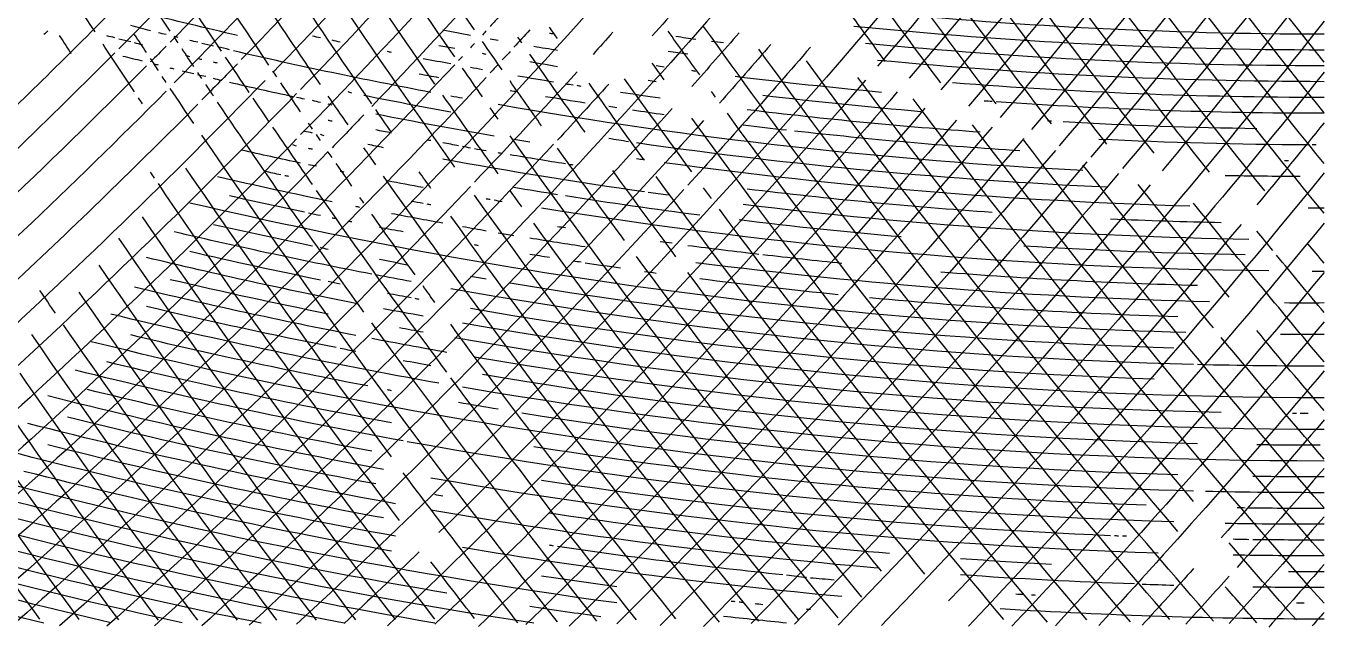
# Model space of a CAD drawing. Extents: x 0.1 to 49.9, y 0.1 to 33.5.
# Drawn here: x 17.07 to 49.95, y 0.05 to 15.28 of the extents above; entities that cross this region are included whole.
import ezdxf

# ---------------------------------------------------------------- set-up
doc = ezdxf.new("R2010")
doc.units = 0
doc.layers.get('0').update_dxf_attribs({"linetype": 'CONTINUOUS'})

msp = doc.modelspace()

# ---------------------------------------------------------------- linework, layer by layer
at = {"color": 1}
for points in [[(27.527135, 33.513566), (19.522104, 23.294627), (10.313194, 14.078996), (0.100099, 6.066511)], [(24.424076, 33.473526), (17.220405, 24.506011), (9.064649, 16.346899), (0.100099, 9.139538)], [(49.949237, 13.073417), (45.061575, 19.163188), (40.548805, 25.54458), (36.435917, 32.182254)], [(49.949237, 10.530911), (44.402011, 17.300269), (39.318756, 24.436892), (34.734239, 31.891967)], [(49.949237, 14.35468), (45.797545, 19.584205), (41.921785, 25.026975), (38.337791, 30.660754)], [(49.949237, 11.792153), (45.540564, 17.230703), (41.430467, 22.904642), (37.637101, 28.788909)], [(48.547856, 28.218346), (41.324358, 18.033325), (33.072888, 8.617928), (23.923583, 0.120648)], [(49.348645, 27.968099), (45.99795, 23.229664), (42.423724, 18.653318), (38.638087, 14.254581)], [(49.949237, 27.427566), (46.656582, 22.775939), (43.149339, 18.279987), (39.438877, 13.954285)], [(17.31707, 26.40656), (11.991602, 20.572186), (6.236505, 15.144995), (0.100099, 10.170556)], [(49.949237, 26.046205), (46.890422, 21.779262), (43.650953, 17.644764), (40.239666, 13.653989)], [(18.418156, 25.245416), (12.770726, 19.061838), (6.645832, 13.331882), (0.100099, 8.108524)], [(49.949237, 24.684863), (47.097285, 20.754584), (44.092007, 16.93788), (40.940357, 13.243584)], [(30.429996, 23.133334), (27.894738, 20.140624), (25.257245, 17.236044), (22.522201, 14.424749)], [(49.949237, 23.323521), (47.336884, 19.770664), (44.599126, 16.311741), (41.741146, 12.953299)], [(17.31707, 22.883087), (11.969309, 17.20675), (6.215086, 11.927585), (0.100099, 7.087515)], [(28.428023, 15.175489), (26.811342, 17.518813), (25.242801, 19.894986), (23.723385, 22.302515)], [(49.949237, 21.972189), (47.579673, 18.787963), (45.10932, 15.679993), (42.541936, 12.653003)], [(25.825457, 21.501725), (23.753349, 19.174039), (21.61709, 16.904263), (19.419142, 14.695015)], [(26.626247, 21.191419), (24.711847, 19.032713), (22.742597, 16.92328), (20.720425, 14.865184)], [(27.92753, 14.494817), (26.417473, 16.678875), (24.949094, 18.891456), (23.523188, 21.13136)], [(27.427036, 20.891123), (25.292138, 18.476717), (23.089078, 16.123449), (20.820524, 13.834167)], [(27.427036, 13.804137), (25.881972, 16.033755), (24.38021, 18.293072), (22.922596, 20.580817)], [(29.128714, 20.400639), (27.246232, 18.2506), (25.310388, 16.147873), (23.322991, 14.094422)], [(49.949237, 20.640877), (47.794285, 17.778037), (45.557832, 14.977464), (43.242626, 12.242597)], [(32.031575, 20.080324), (30.023788, 17.743588), (27.954354, 15.460534), (25.825457, 13.233575)], [(48.447757, 11.101473), (46.057279, 14.063071), (43.754023, 17.094023), (41.540949, 20.190433)], [(27.92753, 11.702065), (26.028948, 14.384838), (24.193304, 17.111602), (22.422103, 19.880127)], [(29.829404, 19.980225), (27.946804, 17.827031), (26.010965, 15.720972), (24.023681, 13.664)], [(47.046376, 11.571937), (44.905974, 14.256416), (42.836552, 16.996731), (40.840258, 19.790038)], [(34.734239, 19.5498), (28.840268, 12.579726), (22.414693, 6.077178), (15.515294, 0.10063)], [(30.630194, 19.679929), (28.495485, 17.232843), (26.292445, 14.846217), (24.023681, 12.522874)], [(17.116873, 19.199455), (11.805525, 13.753488), (6.119361, 8.686113), (0.100099, 4.034506)], [(25.825457, 13.303644), (24.49174, 15.237124), (23.190278, 17.192655), (21.921609, 19.169427)], [(49.949237, 19.309564), (48.042291, 16.808281), (46.073068, 14.355096), (44.043416, 11.952312)], [(24.524175, 13.794126), (23.469305, 15.338613), (22.434862, 16.896952), (21.421116, 18.468736)], [(45.644994, 12.052411), (43.929982, 14.232372), (42.261298, 16.448386), (40.640061, 18.698961)], [(18.81855, 15.12544), (18.244941, 16.002182), (17.6777, 16.883073), (17.116873, 17.768046)], [(23.222892, 14.284611), (22.444128, 15.43822), (21.676668, 16.599421), (20.920622, 17.768046)], [(44.44381, 12.282638), (43.009374, 14.126125), (41.607771, 15.994927), (40.239666, 17.888163)], [(49.949237, 17.998271), (48.293134, 15.849873), (46.591064, 13.737304), (44.844205, 11.662027)], [(43.042429, 12.79314), (41.851548, 14.340672), (40.683603, 15.905719), (39.538975, 17.487768)], [(22.021708, 14.634956), (21.482343, 15.442117), (20.948471, 16.252936), (20.420129, 17.067355)], [(40.239666, 13.834167), (39.530507, 14.782194), (38.829789, 15.736505), (38.137594, 16.696988)], [(41.641048, 13.303644), (40.829371, 14.373241), (40.028541, 15.451025), (39.238679, 16.536831)], [(49.949237, 16.686979), (48.610444, 14.968597), (47.242227, 13.273342), (45.845192, 11.601967)], [(19.719438, 16.136436), (18.536265, 14.930522), (17.334944, 13.742549), (16.115886, 12.572924)], [(20.720425, 15.145459), (20.452114, 15.551619), (20.185182, 15.95869), (19.919636, 16.366664)], [(33.633154, 15.816122), (33.400372, 15.551836), (33.166808, 15.288242), (32.932463, 15.025341)], [(34.534042, 15.635943), (29.718296, 10.137596), (24.570257, 4.939413), (19.118846, 0.070599)], [(22.422103, 15.035351), (21.619369, 15.22074), (20.818538, 15.414275), (20.019734, 15.615924)], [(29.028615, 15.485795), (28.961945, 15.412333), (28.895212, 15.338928), (28.828418, 15.265579)], [(38.838285, 14.3747), (38.50269, 14.830403), (38.169024, 15.287524), (37.837298, 15.746051)], [(49.949237, 15.065382), (45.970925, 15.068863), (41.995311, 15.272654), (38.037495, 15.675982)], [(17.617366, 15.155469), (17.584014, 15.122089), (17.550648, 15.088723), (17.517268, 15.055371)], [(20.219932, 15.155469), (20.053009, 15.198492), (19.886178, 15.241868), (19.719438, 15.285598)], [(28.327924, 15.035351), (28.094233, 15.078037), (27.860668, 15.121413), (27.627234, 15.16548)], [(28.728319, 15.155469), (28.694968, 15.118752), (28.661602, 15.082049), (28.62822, 15.04536)], [(29.829404, 15.175489), (29.696188, 15.028452), (29.562723, 14.88164), (29.42901, 14.735055)], [(30.530095, 14.955272), (30.46328, 15.051977), (30.396548, 15.148739), (30.329898, 15.245557)], [(34.133647, 14.034364), (33.865479, 14.403835), (33.598547, 14.774201), (33.332858, 15.145459)], [(46.045389, 0.240767), (41.875382, 5.061571), (37.933835, 10.075353), (34.233746, 15.265579)], [(49.949237, 15.395705), (45.752499, 10.069516), (41.275085, 4.970609), (36.536015, 0.120648)], [(49.949237, 14.664987), (45.97111, 14.665817), (41.995531, 14.866266), (38.037495, 15.265579)], [(18.217958, 14.574897), (18.117666, 14.728255), (18.017567, 14.88174), (17.917662, 15.035351)], [(19.819537, 13.60394), (19.551255, 14.006776), (19.284324, 14.41051), (19.018748, 14.815135)], [(19.319044, 14.975292), (19.252297, 14.991919), (19.185565, 15.008602), (19.118846, 15.025341)], [(19.719438, 14.875193), (19.61931, 14.898423), (19.519212, 14.921779), (19.419142, 14.945261)], [(20.119833, 14.604927), (20.019546, 14.754949), (19.919447, 14.905097), (19.819537, 15.055371)], [(20.019734, 14.795113), (19.952988, 14.81174), (19.886255, 14.828423), (19.819537, 14.845163)], [(20.620326, 15.055371), (20.55358, 15.071997), (20.486847, 15.088681), (20.420129, 15.10542)], [(20.920622, 14.985302), (20.887253, 14.991961), (20.853887, 14.998634), (20.820524, 15.005321)], [(20.920622, 14.845163), (20.887235, 14.895198), (20.853869, 14.945247), (20.820524, 14.995311)], [(21.421116, 14.865184), (21.354372, 14.878475), (21.28764, 14.891821), (21.220918, 14.905223)], [(21.821511, 14.765086), (21.721382, 14.788315), (21.621284, 14.811671), (21.521215, 14.835154)], [(24.524175, 14.975292), (24.457431, 14.988582), (24.390699, 15.001929), (24.323977, 15.015332)], [(25.024668, 14.865184), (24.957921, 14.881811), (24.891189, 14.898494), (24.824471, 14.915234)], [(28.428023, 14.835154), (28.394672, 14.798437), (28.361306, 14.761734), (28.327924, 14.725045)], [(29.128714, 14.164494), (28.961377, 14.404379), (28.794546, 14.644616), (28.62822, 14.885203)], [(29.028615, 14.905223), (28.961871, 14.918512), (28.895139, 14.931859), (28.828418, 14.945261)], [(29.629207, 14.845163), (29.595819, 14.895197), (29.562453, 14.945247), (29.529108, 14.995311)], [(30.429996, 15.07539), (30.396629, 15.078713), (30.363262, 15.08205), (30.329898, 15.0854)], [(31.931476, 15.115431), (31.765041, 14.928227), (31.59821, 14.741375), (31.430983, 14.554877)], [(34.033549, 14.935252), (33.866668, 14.958257), (33.699837, 14.981613), (33.533055, 15.005321)], [(35.134634, 15.10542), (34.736533, 14.64962), (34.336133, 14.195833), (33.93345, 13.744077)], [(34.734239, 14.845163), (34.634124, 14.858383), (34.534025, 14.87173), (34.433943, 14.885203)], [(35.935423, 14.805124), (35.504362, 14.308939), (35.070594, 13.815112), (34.634141, 13.323664)], [(49.949237, 14.264592), (46.071784, 14.265998), (42.196704, 14.456411), (38.337791, 14.835154)], [(19.319044, 14.594916), (15.830927, 11.093281), (12.190491, 7.746753), (8.408288, 4.565031)], [(20.019734, 14.38471), (19.85282, 14.4244), (19.685988, 14.464439), (19.519241, 14.504828)], [(20.620326, 14.765086), (20.487085, 14.631398), (20.35362, 14.497933), (20.219932, 14.364691)], [(21.321017, 14.24457), (21.22073, 14.394592), (21.120631, 14.544741), (21.020721, 14.695015)], [(21.220918, 14.494817), (21.187548, 14.504813), (21.154182, 14.514823), (21.12082, 14.524848)], [(22.221905, 14.674996), (22.121777, 14.698225), (22.021678, 14.721581), (21.921609, 14.745064)], [(22.722399, 13.593929), (22.521457, 13.890386), (22.321259, 14.187347), (22.121807, 14.484808)], [(27.326937, 13.593929), (25.651473, 13.9093), (23.982796, 14.259722), (22.322004, 14.644965)], [(26.325951, 14.604927), (26.292582, 14.611586), (26.259216, 14.618259), (26.225852, 14.624946)], [(27.92753, 14.705025), (27.794025, 14.728157), (27.66056, 14.751514), (27.527135, 14.775094)], [(28.127727, 14.504828), (28.094374, 14.471448), (28.061008, 14.438082), (28.027628, 14.404729)], [(28.728319, 14.554877), (28.69495, 14.561537), (28.661584, 14.56821), (28.62822, 14.574897)], [(29.328911, 14.624946), (29.262236, 14.554823), (29.195504, 14.484754), (29.128714, 14.41474)], [(31.230786, 12.582934), (30.759804, 13.240851), (30.292669, 13.901514), (29.829404, 14.564888)], [(30.530095, 14.654976), (30.329814, 14.687836), (30.129616, 14.721203), (29.929503, 14.755075)], [(33.833351, 14.564888), (33.666478, 14.584558), (33.499647, 14.604577), (33.332858, 14.624946)], [(36.93641, 14.735055), (35.9171, 13.557298), (34.882661, 12.39272), (33.833351, 11.24161)], [(47.146475, 0.200729), (43.091222, 4.851363), (39.250118, 9.684474), (35.635127, 14.685006)], [(20.119833, 14.264592), (15.116197, 9.224237), (9.800472, 4.503605), (4.204144, 0.130658)], [(27.92753, 14.29462), (23.239764, 9.264344), (18.25956, 4.514766), (13.012827, 0.070599)], [(20.420129, 14.144472), (20.353308, 14.24785), (20.286576, 14.351286), (20.219932, 14.454779)], [(20.420129, 14.284611), (20.38676, 14.29127), (20.353394, 14.297944), (20.32003, 14.304631)], [(20.820524, 14.184512), (20.787155, 14.191172), (20.753789, 14.197845), (20.720425, 14.204532)], [(21.521215, 14.424749), (21.487846, 14.431408), (21.454479, 14.438081), (21.421116, 14.444768)], [(22.422103, 14.314642), (22.122945, 14.009885), (21.822647, 13.706249), (21.521215, 13.403743)], [(21.921609, 14.33466), (21.88824, 14.34132), (21.854874, 14.347993), (21.821511, 14.35468)], [(27.827431, 14.314642), (27.59374, 14.357331), (27.360176, 14.400706), (27.12674, 14.444768)], [(28.62822, 13.483822), (28.460886, 13.723709), (28.294054, 13.963946), (28.127727, 14.204532)], [(28.62822, 14.164494), (28.528096, 14.184387), (28.427998, 14.204406), (28.327924, 14.224552)], [(29.028615, 14.304631), (28.961945, 14.231169), (28.895212, 14.157763), (28.828418, 14.084414)], [(30.530095, 14.24457), (30.296414, 14.283924), (30.06285, 14.323964), (29.829404, 14.364691)], [(33.232759, 13.914247), (33.132484, 14.054259), (33.032386, 14.194397), (32.932463, 14.33466)], [(33.232759, 14.234562), (33.166018, 14.244516), (33.099286, 14.254526), (33.032562, 14.264592)], [(34.033549, 14.124453), (34.000179, 14.131112), (33.966813, 14.137785), (33.93345, 14.144472)], [(46.245587, 2.472967), (42.960971, 6.327649), (39.822333, 10.30437), (36.836311, 14.394718)], [(49.949237, 13.864198), (46.172439, 13.865855), (42.397834, 14.046234), (38.638087, 14.404729)], [(23.122793, 13.894225), (18.363669, 8.993214), (13.316403, 4.380481), (8.007894, 0.080608)], [(28.728319, 13.974305), (24.19002, 9.09012), (19.377507, 4.468102), (14.31411, 0.130658)], [(20.620326, 13.844176), (20.586939, 13.894211), (20.553573, 13.944261), (20.520228, 13.994324)], [(21.321017, 14.064395), (21.220889, 14.087625), (21.12079, 14.110981), (21.020721, 14.134463)], [(21.521215, 13.944274), (21.487827, 13.99431), (21.454461, 14.044359), (21.421116, 14.094422)], [(21.621313, 13.994324), (21.55457, 14.007615), (21.487837, 14.020962), (21.421116, 14.034364)], [(22.021708, 13.894225), (21.954961, 13.910852), (21.888229, 13.927535), (21.821511, 13.944274)], [(23.823484, 13.483822), (23.288828, 13.600373), (22.754957, 13.720494), (22.221905, 13.844176)], [(23.423089, 13.984315), (23.389702, 14.03435), (23.356336, 14.084399), (23.322991, 14.134463)], [(24.023681, 13.103447), (23.856345, 13.346674), (23.689513, 13.590248), (23.523188, 13.834167)], [(27.527135, 13.964296), (27.360241, 13.993977), (27.19341, 14.024006), (27.026641, 14.054384)], [(38.337791, 13.904236), (34.900464, 9.930363), (31.29357, 6.106386), (27.527135, 2.442938)], [(31.030588, 14.114444), (30.173109, 13.174218), (29.305537, 12.243246), (28.428023, 11.32169)], [(30.1297, 12.74309), (29.8615, 13.122573), (29.594569, 13.50295), (29.328911, 13.884216)], [(30.429996, 13.854187), (30.129513, 13.903105), (29.829215, 13.953155), (29.529108, 14.004335)], [(32.732266, 11.872233), (32.261366, 12.520158), (31.794231, 13.17081), (31.330884, 13.824157)], [(33.93345, 11.581947), (33.360711, 12.36205), (32.793471, 13.146176), (32.231772, 13.934266)], [(33.032562, 13.864198), (32.965821, 13.874151), (32.899089, 13.88416), (32.832364, 13.894225)], [(38.738186, 13.593929), (37.501647, 13.708305), (36.266949, 13.841786), (35.034535, 13.994324)], [(49.949237, 14.104433), (46.074672, 9.239635), (41.965772, 4.566179), (37.637101, 0.10063)], [(46.645981, 3.233717), (43.688847, 6.716369), (40.851076, 10.298638), (38.137594, 13.974305)], [(49.949237, 13.463803), (46.809177, 13.464224), (43.670341, 13.587774), (40.539962, 13.834167)], [(20.620326, 13.62396), (15.854507, 8.829969), (10.807262, 4.324216), (5.505427, 0.130658)], [(23.923583, 13.563902), (19.31446, 8.802601), (14.43491, 4.310741), (9.309177, 0.11064)], [(21.321017, 12.803151), (21.120081, 13.099611), (20.919883, 13.396571), (20.720425, 13.694028)], [(21.821511, 13.49383), (21.754694, 13.593873), (21.687962, 13.693972), (21.621313, 13.794126)], [(25.224865, 12.773121), (25.057539, 13.013013), (24.890707, 13.25325), (24.724372, 13.49383)], [(25.324964, 13.57391), (25.291594, 13.583906), (25.258227, 13.593916), (25.224865, 13.60394)], [(27.827431, 13.093436), (27.092107, 13.226855), (26.358019, 13.367), (25.62526, 13.513852)], [(39.138581, 13.60394), (35.066588, 8.879982), (30.756768, 4.366364), (26.225852, 0.080608)], [(29.028615, 11.531897), (28.557645, 12.193174), (28.09051, 12.857173), (27.627234, 13.523861)], [(28.127727, 13.443781), (28.027607, 13.460339), (27.927509, 13.477023), (27.827431, 13.49383)], [(29.529108, 13.60394), (29.462368, 13.613894), (29.395635, 13.623904), (29.328911, 13.63397)], [(31.230786, 13.323664), (30.896903, 13.37566), (30.563237, 13.429046), (30.229799, 13.483822)], [(31.831378, 13.804137), (31.400182, 13.327995), (30.966415, 12.854187), (30.530095, 12.382736)], [(30.93049, 13.774108), (30.863749, 13.784062), (30.797016, 13.794072), (30.730292, 13.804137)], [(31.130687, 13.744077), (31.097318, 13.750737), (31.063952, 13.757411), (31.030588, 13.764099)], [(33.13266, 13.443781), (32.798791, 13.492438), (32.465126, 13.542488), (32.131674, 13.593929)], [(34.534042, 13.473812), (34.500656, 13.520511), (34.46729, 13.567224), (34.433943, 13.613951)], [(39.739173, 13.103447), (38.402339, 13.218025), (37.067506, 13.354846), (35.735226, 13.513852)], [(21.421116, 13.293633), (19.882218, 11.742208), (18.313717, 10.220429), (16.716478, 8.729135)], [(20.019734, 13.303644), (19.986347, 13.353679), (19.952981, 13.403729), (19.919636, 13.453792)], [(33.432956, 13.183526), (29.29022, 8.59329), (24.913428, 4.219839), (20.32003, 0.080608)], [(25.62526, 8.028444), (24.364087, 9.78149), (23.129396, 11.553437), (21.921609, 13.343682)], [(23.222892, 12.8532), (23.089099, 13.049838), (22.955634, 13.246699), (22.822497, 13.443781)], [(24.12378, 13.423762), (24.057036, 13.437054), (23.990304, 13.450401), (23.923583, 13.463803)], [(24.524175, 13.333674), (24.457428, 13.350301), (24.390696, 13.366984), (24.323977, 13.383723)], [(24.824471, 13.273614), (24.791102, 13.280273), (24.757735, 13.286946), (24.724372, 13.293633)], [(26.325951, 12.582934), (26.192164, 12.776236), (26.058699, 12.96976), (25.925556, 13.163507)], [(39.839272, 13.193534), (35.917245, 8.636351), (31.774894, 4.27352), (27.427036, 0.120648)], [(29.028615, 12.91326), (28.961801, 13.009966), (28.895069, 13.106727), (28.828418, 13.203545)], [(43.843218, 11.611977), (38.875581, 11.866961), (33.928163, 12.425216), (29.028615, 13.283624)], [(32.031575, 13.203545), (31.964834, 13.2135), (31.898102, 13.22351), (31.831378, 13.233575)], [(41.240653, 12.582934), (39.267689, 12.724946), (37.298493, 12.915191), (35.334831, 13.153496)], [(49.949237, 0.651173), (46.30546, 4.767591), (42.832441, 9.032057), (39.538975, 13.433772)], [(41.540949, 13.363704), (41.474214, 13.366985), (41.407481, 13.370322), (41.340752, 13.373714)], [(49.949237, 13.063408), (47.177327, 13.064598), (44.406282, 13.161417), (41.641048, 13.353693)], [(34.233746, 12.88323), (30.212207, 8.406532), (25.969402, 4.13366), (21.521215, 0.080608)], [(24.824471, 12.863211), (24.791102, 12.86987), (24.757735, 12.876543), (24.724372, 12.88323)], [(25.62526, 13.023368), (25.359248, 12.745544), (25.092317, 12.468603), (24.824471, 12.192548)], [(28.928516, 12.482835), (27.925246, 12.657239), (26.924182, 12.844104), (25.925556, 13.043386)], [(40.640061, 12.893238), (36.808733, 8.425857), (32.766843, 4.143458), (28.528122, 0.060591)], [(33.232759, 13.023368), (32.965697, 13.062519), (32.698766, 13.102558), (32.43197, 13.143485)], [(43.943317, 0.230756), (40.441022, 4.335151), (37.101809, 8.575951), (33.93345, 12.943288)], [(45.044402, 0.180707), (41.469849, 4.336436), (38.063746, 8.634137), (34.834338, 13.063408)], [(43.042429, 12.863211), (43.009061, 12.866534), (42.975695, 12.86987), (42.94233, 12.873221)], [(48.24756, 12.673022), (46.611632, 12.696556), (44.97635, 12.75329), (43.342725, 12.843189)], [(30.530095, 0.180707), (27.38258, 4.183852), (24.377738, 8.297146), (21.521215, 12.512865)], [(24.323977, 11.261632), (23.988325, 11.744067), (23.65466, 12.227881), (23.322991, 12.713063)], [(24.323977, 12.562915), (24.257234, 12.576206), (24.190501, 12.589552), (24.12378, 12.602953)], [(24.323977, 12.663013), (24.29059, 12.713049), (24.257224, 12.763098), (24.223879, 12.813161)], [(24.524175, 12.372726), (24.490787, 12.422762), (24.457421, 12.472811), (24.424076, 12.522874)], [(24.624273, 12.492844), (24.590903, 12.50284), (24.557537, 12.51285), (24.524175, 12.522874)], [(26.325951, 12.562915), (26.192442, 12.589386), (26.058977, 12.616078), (25.925556, 12.642992)], [(41.540949, 12.713063), (37.800816, 8.33179), (33.859361, 4.126458), (29.729306, 0.11064)], [(36.335818, 12.632983), (35.968594, 12.674687), (35.601562, 12.718064), (35.234733, 12.763112)], [(42.24164, 12.112471), (40.336102, 12.234526), (38.433701, 12.401404), (36.536015, 12.612964)], [(49.949237, 1.862367), (46.852324, 5.393442), (43.880884, 9.032622), (41.040456, 12.773121)], [(49.949237, 12.82317), (49.386864, 12.125201), (48.819624, 11.431166), (48.24756, 10.741117)], [(23.923583, 12.412767), (19.672278, 8.062939), (15.195013, 3.939846), (10.510361, 0.060591)], [(30.429996, 12.282638), (26.46133, 8.013066), (22.28553, 3.940826), (17.917662, 0.080608)], [(23.923583, 12.232588), (23.890212, 12.242584), (23.856846, 12.252595), (23.823484, 12.262619)], [(24.323977, 12.152509), (24.290608, 12.159169), (24.257242, 12.165842), (24.223879, 12.172529)], [(25.925556, 11.762125), (25.82528, 11.905476), (25.725182, 12.04895), (25.62526, 12.192548)], [(26.125753, 12.192548), (25.992245, 12.219021), (25.858779, 12.245714), (25.725359, 12.272628)], [(27.326937, 12.372726), (27.29357, 12.376049), (27.260204, 12.379386), (27.226839, 12.382736)], [(28.027628, 12.242597), (27.894125, 12.265734), (27.76066, 12.289091), (27.627234, 12.312668)], [(28.327924, 12.182539), (28.261181, 12.19583), (28.194448, 12.209177), (28.127727, 12.222578)], [(38.237693, 0.811331), (35.132384, 4.599772), (32.160962, 8.496006), (29.328911, 12.492844)], [(29.829404, 12.332687), (29.695901, 12.355823), (29.562436, 12.379179), (29.42901, 12.402756)], [(32.231772, 9.840229), (31.659135, 10.617053), (31.091896, 11.397842), (30.530095, 12.182539)], [(42.341738, 12.422776), (38.692573, 8.134151), (34.851543, 4.012558), (30.830391, 0.070599)], [(32.331871, 12.342696), (32.164985, 12.369044), (31.998153, 12.395737), (31.831378, 12.422776)], [(44.44381, 11.191561), (40.457342, 11.371057), (36.482023, 11.745206), (32.532068, 12.312668)], [(49.949237, 3.073559), (47.320227, 6.099292), (44.783236, 9.203767), (42.341738, 12.382736)], [(49.548843, 12.262619), (47.779623, 12.270642), (46.01079, 12.317365), (44.243613, 12.402756)], [(49.74904, 12.262619), (49.715674, 12.262605), (49.682308, 12.262605), (49.648941, 12.262619)], [(24.724372, 12.092449), (20.625233, 7.879852), (16.315475, 3.877457), (11.811643, 0.10063)], [(24.023681, 11.802164), (23.522513, 11.909182), (23.02201, 12.019292), (22.522201, 12.132489)], [(24.824471, 11.942301), (24.791086, 11.989001), (24.757719, 12.035714), (24.724372, 12.08244)], [(32.732266, 11.071444), (31.024985, 11.31278), (29.322936, 11.58978), (27.627234, 11.902263)], [(28.728319, 12.112471), (28.6282, 12.12903), (28.528101, 12.145713), (28.428023, 12.16252)], [(29.128714, 12.0424), (29.095345, 12.04906), (29.061978, 12.055734), (29.028615, 12.062421)], [(30.730292, 11.782144), (30.262727, 11.856196), (29.795592, 11.93294), (29.328911, 12.012372)], [(43.142528, 12.12248), (39.614711, 7.96581), (35.907548, 3.964746), (32.031575, 0.130658)], [(32.732266, 11.882243), (32.665525, 11.892198), (32.598793, 11.902208), (32.532068, 11.912273)], [(49.048349, 11.862224), (49.014983, 11.86221), (48.981617, 11.86221), (48.948251, 11.862224)], [(20.32003, 11.421789), (20.286643, 11.471824), (20.253277, 11.521874), (20.219932, 11.571937)], [(26.325951, 4.364834), (24.540647, 6.764372), (22.805231, 9.200629), (21.12082, 11.672036)], [(23.523188, 11.501868), (23.389674, 11.531678), (23.256209, 11.561707), (23.122793, 11.591956)], [(24.424076, 11.722085), (24.357333, 11.735377), (24.2906, 11.748724), (24.223879, 11.762125)], [(25.324964, 11.221592), (25.191189, 11.411561), (25.057724, 11.601748), (24.924569, 11.792153)], [(25.124767, 11.571937), (25.091398, 11.578596), (25.058032, 11.585269), (25.024668, 11.591956)], [(27.326937, 11.161533), (27.226668, 11.301549), (27.126569, 11.441687), (27.026641, 11.581947)], [(30.93049, 11.752115), (30.897122, 11.755438), (30.863756, 11.758775), (30.830391, 11.762125)], [(33.533055, 9.429825), (32.994464, 10.153725), (32.460593, 10.881124), (31.931476, 11.611977)], [(43.943317, 11.832193), (40.507073, 7.767533), (36.900291, 3.850167), (33.13266, 0.090619)], [(46.545883, 10.711089), (42.091497, 10.836532), (37.647228, 11.204103), (33.232759, 11.812175)], [(44.744106, 11.541906), (41.399474, 7.572384), (37.89306, 3.742044), (34.233746, 0.060591)], [(49.949237, 11.551917), (46.91532, 7.821391), (43.743324, 4.205316), (40.439864, 0.711232)], [(47.146475, 7.628048), (46.027113, 8.987998), (44.925929, 10.362809), (43.843218, 11.752115)], [(28.327924, 11.211583), (24.627526, 7.330992), (20.753065, 3.620193), (16.716478, 0.090619)], [(26.526148, 2.753245), (24.422521, 5.54653), (22.386589, 8.390159), (20.420129, 11.281651)], [(24.824471, 10.821197), (23.854393, 11.019928), (22.886704, 11.23015), (21.921609, 11.451819)], [(23.723385, 11.461829), (23.690016, 11.468489), (23.65665, 11.475162), (23.623287, 11.481848)], [(34.634141, 0.170697), (31.673442, 3.842324), (28.835742, 7.611457), (26.125753, 11.471838)], [(27.12674, 11.181552), (26.826236, 11.237169), (26.525938, 11.293892), (26.225852, 11.35172)], [(30.530095, 11.001374), (30.162798, 11.059784), (29.795766, 11.119844), (29.42901, 11.181552)], [(41.841245, 0.240767), (38.776969, 3.878806), (35.838997, 7.621382), (33.032562, 11.461829)], [(45.544896, 11.251621), (42.322548, 7.416273), (38.949929, 3.709731), (35.43493, 0.140669)], [(47.546869, 8.40882), (46.770632, 9.352611), (46.003176, 10.303589), (45.2446, 11.261632)], [(49.348645, 11.461829), (48.714645, 11.463565), (48.080667, 11.470238), (47.446771, 11.481848)], [(19.419142, 0.230756), (16.847693, 3.715445), (14.37756, 7.273773), (12.011841, 10.901276)], [(24.12378, 10.560941), (23.488773, 10.692835), (22.854795, 10.82964), (22.221905, 10.971345)], [(33.733253, 11.131503), (30.222717, 7.298477), (26.549041, 3.618123), (22.722399, 0.10063)], [(27.727332, 6.506945), (26.605992, 8.027159), (25.504811, 9.56214), (24.424076, 11.111484)], [(25.62526, 10.791166), (25.591875, 10.837866), (25.558509, 10.884579), (25.525161, 10.931305)], [(36.636114, 0.240767), (33.785903, 3.735665), (31.048467, 7.321039), (28.428023, 10.991364)], [(28.828418, 10.881256), (28.79505, 10.884579), (28.761684, 10.887916), (28.728319, 10.891266)], [(29.128714, 10.821197), (29.06197, 10.834489), (28.995238, 10.847836), (28.928516, 10.861237)], [(29.629207, 10.691068), (29.528936, 10.831083), (29.428837, 10.971222), (29.328911, 11.111484)], [(34.133647, 10.480861), (32.996985, 10.628634), (31.862425, 10.792144), (30.730292, 10.971345)], [(33.332858, 10.991364), (33.165979, 11.01438), (32.999148, 11.037737), (32.832364, 11.061435)], [(34.433943, 10.901276), (34.367137, 10.99131), (34.300405, 11.081399), (34.233746, 11.171542)], [(41.540949, 10.55093), (39.467597, 10.695462), (37.39823, 10.892386), (35.334831, 11.141512)], [(17.417169, 0.250778), (14.953176, 3.627845), (12.583264, 7.072562), (10.310163, 10.58096)], [(18.418156, 0.240767), (15.918631, 3.64598), (13.515314, 7.120776), (11.211051, 10.66104)], [(46.445784, 7.507932), (37.948335, 7.749459), (29.497074, 8.849463), (21.220918, 10.791166)], [(24.524175, 10.470852), (24.424052, 10.490749), (24.323953, 10.510769), (24.223879, 10.530911)], [(25.525161, 10.681059), (25.491792, 10.687718), (25.458426, 10.694392), (25.425063, 10.701078)], [(27.12674, 10.781157), (27.026621, 10.797719), (26.926522, 10.814402), (26.826444, 10.831207)], [(27.326937, 10.741117), (27.293569, 10.747777), (27.260202, 10.754451), (27.226839, 10.761139)], [(48.547856, 9.06947), (42.377516, 9.142901), (36.221169, 9.67489), (30.1297, 10.66104)], [(42.94233, 0.170697), (40.060691, 3.566826), (37.28984, 7.055426), (34.634141, 10.631009)], [(48.047363, 9.87026), (43.764116, 9.941867), (39.487479, 10.235886), (35.234733, 10.751128)], [(49.949237, 6.767202), (48.830439, 8.093884), (47.729257, 9.435324), (46.645981, 10.791166)], [(49.949237, 10.66104), (49.815773, 10.660823), (49.682308, 10.660823), (49.548843, 10.66104)], [(27.427036, 0.250778), (24.860382, 3.575464), (22.390253, 6.973561), (20.019734, 10.440821)], [(24.323977, 9.700092), (23.48802, 9.871825), (22.653822, 10.052011), (21.821511, 10.240624)], [(24.924569, 10.390772), (24.8912, 10.397432), (24.857834, 10.404106), (24.824471, 10.410793)], [(25.324964, 10.310695), (25.291595, 10.317354), (25.258229, 10.324027), (25.224865, 10.330713)], [(26.926543, 8.969371), (26.557236, 9.48158), (26.190203, 9.995425), (25.825457, 10.510892)], [(27.627234, 10.280664), (27.193053, 10.358452), (26.759286, 10.438532), (26.325951, 10.520901)], [(35.635127, 0.200729), (32.92905, 3.540746), (30.325279, 6.962368), (27.827431, 10.460843)], [(37.637101, 0.280806), (34.968356, 3.536166), (32.397998, 6.870956), (29.929503, 10.280664)], [(39.238679, 9.930319), (37.868374, 10.051042), (36.500169, 10.194537), (35.134634, 10.360744)], [(47.847165, 10.250634), (44.931807, 6.757426), (41.893574, 3.368628), (38.738186, 0.090619)], [(49.949237, 10.280664), (47.066556, 6.773042), (44.061749, 3.367594), (40.940357, 0.070599)], [(47.346672, 10.290673), (46.412106, 10.31008), (45.477792, 10.340111), (44.543909, 10.380763)], [(26.426049, 0.240767), (24.003113, 3.396369), (21.66661, 6.617405), (19.419142, 9.900289)], [(25.825457, 8.98939), (24.150117, 9.312732), (22.481466, 9.669824), (20.820524, 10.060448)], [(26.626247, 10.060448), (26.425961, 10.096664), (26.225763, 10.133367), (26.025655, 10.170556)], [(28.728319, 10.080467), (28.528032, 10.116681), (28.327835, 10.153384), (28.127727, 10.190574)], [(29.42901, 9.960349), (29.295507, 9.983489), (29.162042, 10.006845), (29.028615, 10.030417)], [(31.230786, 9.680072), (30.763247, 9.750833), (30.296112, 9.82424), (29.829404, 9.900289)], [(30.730292, 10.160547), (30.663552, 10.170502), (30.596819, 10.180511), (30.530095, 10.190574)], [(48.647955, 9.589982), (48.514225, 9.753261), (48.38076, 9.916756), (48.24756, 10.080467)], [(24.524175, 8.839242), (23.419948, 9.064849), (22.318766, 9.305108), (21.220918, 9.559955)], [(24.724372, 9.610004), (24.657626, 9.626633), (24.590894, 9.643316), (24.524175, 9.660053)], [(28.528122, 9.710103), (28.494753, 9.716762), (28.461386, 9.723435), (28.428023, 9.730121)], [(33.432956, 9.770161), (33.332842, 9.783386), (33.232743, 9.796733), (33.13266, 9.810201)], [(35.635127, 9.489884), (35.03401, 9.558925), (34.433402, 9.632334), (33.833351, 9.710103)], [(47.947264, 9.479875), (46.077335, 9.511041), (44.208349, 9.584465), (42.341738, 9.700092)], [(49.949237, 9.269667), (49.815516, 9.429611), (49.682051, 9.589769), (49.548843, 9.750141)], [(25.425063, 0.230756), (23.180964, 3.171816), (21.011468, 6.169058), (18.918649, 9.219618)], [(25.425063, 8.248661), (23.648623, 8.598066), (21.879814, 8.985202), (20.119833, 9.409807)], [(26.726345, 9.219618), (26.49265, 9.265672), (26.259086, 9.312385), (26.025655, 9.359757)], [(30.329898, 9.409807), (30.163013, 9.436163), (29.996181, 9.462855), (29.829404, 9.489884)], [(31.130687, 9.289686), (31.063947, 9.299643), (30.997214, 9.309653), (30.93049, 9.319717)], [(32.131674, 9.139538), (31.831222, 9.181827), (31.530924, 9.225204), (31.230786, 9.269667)], [(38.738186, 1.461972), (36.605349, 4.070744), (34.536036, 6.730812), (32.532068, 9.439834)], [(47.046376, 8.288699), (42.6945, 8.392801), (38.351003, 8.723575), (34.033549, 9.279677)], [(37.737199, 9.259659), (37.069294, 9.327683), (36.401948, 9.401091), (35.735226, 9.479875)], [(49.949237, 8.018434), (49.546517, 8.500315), (49.146118, 8.984131), (48.748053, 9.469865)], [(26.826444, 8.799204), (26.525944, 8.854842), (26.225646, 8.911564), (25.925556, 8.969371)], [(28.728319, 8.859264), (28.594817, 8.882406), (28.461352, 8.905762), (28.327924, 8.929332)], [(33.032562, 9.009412), (32.932447, 9.022637), (32.832348, 9.035984), (32.732266, 9.04945)], [(39.839272, 1.391902), (37.778047, 3.890588), (35.775526, 6.437127), (33.833351, 9.029431)], [(46.74608, 8.699105), (44.574685, 8.755964), (42.405143, 8.869448), (40.239666, 9.03944)], [(49.949237, 9.029431), (47.40545, 5.963067), (44.76828, 2.975387), (42.041442, 0.070599)], [(49.949237, 9.059461), (49.849139, 9.059341), (49.74904, 9.059341), (49.648941, 9.059461)], [(17.817564, 7.998414), (17.683791, 8.191726), (17.550326, 8.38525), (17.417169, 8.578987)], [(25.425063, 7.437861), (23.547701, 7.803171), (21.678727, 8.210341), (19.819537, 8.659067)], [(24.724372, 7.978395), (23.385166, 8.247319), (22.050347, 8.537643), (20.720425, 8.849253)], [(25.024668, 8.739144), (24.924545, 8.759043), (24.824447, 8.779063), (24.724372, 8.799204)], [(27.427036, 8.268681), (27.326768, 8.408697), (27.226669, 8.548835), (27.12674, 8.689094)], [(46.645981, 6.697132), (40.334058, 6.86878), (34.043743, 7.511195), (27.827431, 8.619026)], [(46.145488, 7.117547), (40.509646, 7.289434), (34.891596, 7.837862), (29.328911, 8.759165)], [(37.637101, 8.468878), (36.467469, 8.585958), (35.299536, 8.719436), (34.133647, 8.869273)], [(24.424076, 0.220747), (22.35802, 2.943249), (20.355506, 5.713394), (18.418156, 8.528937)], [(26.826444, 8.388798), (26.626159, 8.425021), (26.425961, 8.461725), (26.225852, 8.498908)], [(27.026641, 8.34876), (26.993273, 8.35542), (26.959906, 8.362093), (26.926543, 8.368779)], [(46.245587, 7.908327), (43.638667, 7.98746), (41.034842, 8.147695), (38.43789, 8.388798)], [(49.949237, 8.258672), (49.615576, 8.257339), (49.281912, 8.257339), (48.948251, 8.258672)], [(27.527135, 6.226667), (24.739312, 6.719483), (21.968422, 7.303707), (19.218945, 7.978395)], [(24.924569, 7.127555), (23.31652, 7.443994), (21.71465, 7.791066), (20.119833, 8.168582)], [(27.12674, 7.928345), (26.79284, 7.987076), (26.459175, 8.047136), (26.125753, 8.108524)], [(45.644994, 6.326766), (39.838519, 6.528226), (34.05264, 7.12688), (28.327924, 8.118533)], [(23.423089, 0.220747), (21.569458, 2.678692), (19.76729, 5.175029), (18.017761, 7.708129)], [(31.531082, 0.200729), (29.573958, 2.677688), (27.671622, 5.197449), (25.825457, 7.758179)], [(27.12674, 7.517942), (26.926456, 7.554167), (26.726258, 7.590869), (26.526148, 7.628048)], [(33.533055, 0.260788), (31.576719, 2.704426), (29.674384, 5.190812), (27.827431, 7.718139)], [(49.949237, 5.856304), (42.634648, 5.860926), (35.333974, 6.493874), (28.127727, 7.748168)], [(49.949237, 7.778196), (47.748066, 5.153228), (45.478381, 2.586482), (43.142528, 0.080608)], [(22.422103, 0.220747), (20.638841, 2.598077), (18.903448, 5.010941), (17.216972, 7.457883)], [(46.645981, 3.493974), (37.227276, 3.740452), (27.863196, 5.009134), (18.718452, 7.277703)], [(25.725359, 6.1566), (23.713473, 6.539556), (21.710939, 6.9701), (19.719438, 7.447872)], [(27.727332, 7.007438), (27.092504, 7.119449), (26.458528, 7.236234), (25.825457, 7.357784)], [(47.346672, 5.485937), (40.834948, 5.622067), (34.343083, 6.254522), (27.92753, 7.377802)], [(49.949237, 4.304774), (49.071278, 5.323596), (48.203711, 6.351329), (47.346672, 7.387811)], [(49.949237, 5.535986), (49.377506, 6.20618), (48.810268, 6.880193), (48.24756, 7.557981)], [(49.949237, 7.457883), (49.582211, 7.45628), (49.215179, 7.45628), (48.848152, 7.457883)], [(25.425063, 7.027456), (25.291556, 7.053938), (25.158091, 7.080632), (25.024668, 7.107537)], [(26.325951, 5.22568), (23.909552, 5.671582), (21.506226, 6.185627), (19.118846, 6.767202)], [(27.326937, 6.667103), (27.093254, 6.709833), (26.85969, 6.753209), (26.626247, 6.79723)], [(49.949237, 5.055514), (42.736809, 5.06119), (35.537657, 5.673954), (28.428023, 6.887318)], [(49.949237, 6.657093), (48.881392, 6.656964), (47.813588, 6.670312), (46.74608, 6.697132)], [(21.421116, 0.220747), (19.883703, 2.280027), (18.381998, 4.365728), (16.916676, 6.476914)], [(26.626247, 4.765228), (23.83819, 5.272415), (21.067333, 5.869986), (18.318057, 6.556994)], [(32.532068, 0.230756), (30.927067, 2.247635), (29.358599, 4.293318), (27.827431, 6.366807)], [(46.74608, 4.695158), (40.673065, 4.851482), (34.618694, 5.43685), (28.62822, 6.446885)], [(49.949237, 6.536973), (48.094643, 4.3468), (46.192312, 2.1975), (44.243613, 0.090619)], [(20.420129, 0.220747), (18.987314, 2.153286), (17.585751, 4.108801), (16.215985, 6.086529)], [(25.825457, 4.504972), (23.408946, 4.957921), (21.005631, 5.478639), (18.618353, 6.066511)], [(26.325951, 6.036479), (26.292582, 6.04314), (26.259216, 6.049814), (26.225852, 6.056501)], [(49.949237, 4.254725), (42.635558, 4.260529), (35.335551, 4.886722), (28.127727, 6.126568)], [(17.517268, 0.150679), (11.595399, 1.591695), (5.776661, 3.427607), (0.100099, 5.646096)], [(26.125753, 4.044517), (23.269877, 4.571174), (20.432198, 5.192125), (17.617366, 5.906353)], [(29.028615, 5.566018), (28.694732, 5.621434), (28.361067, 5.678156), (28.027628, 5.736183)], [(25.925556, 3.674151), (23.306535, 4.159216), (20.702779, 4.723363), (18.11786, 5.36582)], [(46.245587, 3.90438), (40.679018, 4.067699), (35.128742, 4.589291), (29.629207, 5.465919)], [(49.949237, 5.29575), (49.091708, 4.292763), (48.224143, 3.2984), (47.346672, 2.312811)], [(49.248547, 5.455909), (49.21518, 5.455896), (49.181814, 5.455896), (49.148448, 5.455909)], [(49.548843, 5.455909), (49.48211, 5.455857), (49.415378, 5.455857), (49.348645, 5.455909)], [(26.426049, 3.173657), (23.299637, 3.739189), (20.194572, 4.416962), (17.116873, 5.205662)], [(26.125753, 2.813304), (23.270163, 3.337499), (20.432512, 3.955106), (17.617366, 4.66513)], [(46.145488, 2.713205), (39.630888, 2.906267), (33.139796, 3.585489), (26.726345, 4.745207)], [(45.444797, 3.133618), (40.24814, 3.317953), (35.067142, 3.812656), (29.929503, 4.61508)], [(49.849139, 4.65512), (49.315264, 4.65514), (48.781394, 4.658477), (48.24756, 4.66513)], [(26.426049, 2.35285), (23.130293, 2.946776), (19.858082, 3.664659), (16.61638, 4.504972)], [(32.031575, 0.661183), (26.325259, 1.434661), (20.674675, 2.574808), (15.114899, 4.074545)], [(26.325951, 1.972473), (23.199863, 2.535701), (20.094835, 3.210127), (17.016774, 3.994467)], [(29.529108, 0.160689), (28.547573, 1.414561), (27.579894, 2.679218), (26.626247, 3.954429)], [(49.949237, 4.064538), (49.222208, 3.224224), (48.488126, 2.390038), (47.747067, 1.562071)], [(25.124767, 0.150679), (20.053514, 1.098876), (15.040446, 2.335433), (10.109966, 3.85433)], [(29.929503, 0.150679), (24.149022, 1.023132), (18.43135, 2.27032), (12.81263, 3.884358)], [(45.745093, 1.922424), (39.568698, 2.123584), (33.414113, 2.759112), (27.326937, 3.824299)], [(44.543909, 2.36286), (39.717055, 2.564512), (34.905004, 3.032351), (30.1297, 3.764242)], [(49.949237, 3.85433), (49.348629, 3.853496), (48.748023, 3.856833), (48.147461, 3.86434)], [(21.020721, 0.160689), (16.970379, 1.042182), (12.96228, 2.107668), (9.00888, 3.353837)], [(27.727332, 0.911429), (23.95817, 1.545926), (20.217759, 2.340763), (16.516281, 3.293777)], [(27.627234, 3.363847), (27.560491, 3.377142), (27.493758, 3.390488), (27.427036, 3.403886)], [(49.949237, 3.453936), (48.948169, 3.452394), (47.947115, 3.462404), (46.946277, 3.483963)], [(27.427036, 0.150679), (23.113204, 0.880611), (18.837305, 1.819305), (14.614406, 2.963452)], [(38.638087, 1.54205), (34.848334, 1.869979), (31.074457, 2.360918), (27.326937, 3.013501)], [(47.947264, 3.063551), (47.880529, 3.066836), (47.813796, 3.070173), (47.747067, 3.073561)], [(49.949237, 3.053541), (49.315263, 3.052259), (48.681288, 3.055596), (48.047363, 3.063551)], [(38.938383, 1.912416), (36.058493, 2.158503), (33.187453, 2.499021), (30.329898, 2.933421)], [(49.949237, 2.653146), (49.115037, 2.651847), (48.280843, 2.658519), (47.446771, 2.673164)], [(49.949237, 2.843333), (49.15665, 1.935187), (48.355827, 1.034262), (47.546869, 0.140669)], [(44.744106, 2.35285), (44.710739, 2.356174), (44.677373, 2.359511), (44.644008, 2.36286)], [(44.944304, 2.35285), (44.910938, 2.352838), (44.877571, 2.352838), (44.844205, 2.35285)], [(23.022695, 0.150679), (20.165755, 0.730071), (17.328163, 1.401078), (14.514307, 2.162663)], [(37.737199, 0.821339), (34.520061, 1.118517), (31.314788, 1.532532), (28.127727, 2.062564)], [(30.429996, 2.102604), (30.396628, 2.109263), (30.363261, 2.115936), (30.329898, 2.122621)], [(36.235719, 1.371881), (34.32887, 1.570945), (32.42655, 1.811239), (30.530095, 2.092593)], [(49.248547, 0.230756), (48.677144, 0.877744), (48.109906, 1.528399), (47.546869, 2.18268)], [(48.047363, 2.262761), (47.913893, 2.265895), (47.780428, 2.269231), (47.646968, 2.272771)], [(49.949237, 2.252752), (49.34863, 2.251968), (48.748023, 2.255305), (48.147461, 2.262761)], [(27.026641, 1.952456), (26.397026, 1.343984), (25.763052, 0.740039), (25.124767, 0.140669)], [(28.428023, 0.270796), (28.059014, 0.746407), (27.691983, 1.223549), (27.326937, 1.702209)], [(43.042429, 1.632138), (42.274584, 1.675486), (41.507131, 1.725537), (40.74016, 1.782286)], [(49.949237, 1.852357), (49.181771, 1.852323), (48.414318, 1.858996), (47.646968, 1.872375)], [(32.031575, 1.071585), (31.396978, 1.15712), (30.763003, 1.247211), (30.1297, 1.341853)], [(36.836311, 1.301814), (36.669442, 1.321518), (36.502611, 1.341537), (36.335818, 1.361873)], [(45.144501, 1.141655), (43.675212, 1.193962), (42.206895, 1.270715), (40.74016, 1.371881)], [(46.645981, 1.532039), (46.214561, 1.05278), (45.780795, 0.575638), (45.344698, 0.10063)], [(47.546869, 1.341853), (47.181531, 0.933264), (46.814499, 0.526192), (46.445784, 0.120648)], [(49.949237, 1.632138), (49.484901, 1.102486), (49.017768, 0.575293), (48.547856, 0.050581)], [(49.949237, 1.451962), (49.648942, 1.450938), (49.348644, 1.450938), (49.048349, 1.451962)], [(19.218945, 0.160689), (17.711238, 0.508913), (16.209543, 0.882668), (14.714505, 1.281792)], [(37.537002, 1.241754), (37.336767, 1.257983), (37.136569, 1.274666), (36.93641, 1.291803)], [(46.145488, 1.101617), (45.878528, 1.110819), (45.611597, 1.120828), (45.344698, 1.131644)], [(48.24756, 0.160689), (47.97972, 0.46352), (47.712789, 0.767153), (47.446771, 1.071585)], [(49.949237, 1.051567), (49.34863, 1.050821), (48.748024, 1.054158), (48.147461, 1.061577)], [(35.034535, 0.691211), (35.001168, 0.694536), (34.967802, 0.697873), (34.934437, 0.701222)], [(35.234733, 0.671191), (35.201365, 0.674515), (35.167999, 0.677851), (35.134634, 0.6812)], [(42.341738, 0.871388), (42.275003, 0.874674), (42.208271, 0.878011), (42.141541, 0.881398)], [(42.642034, 0.85137), (42.608667, 0.854694), (42.575301, 0.858031), (42.541936, 0.86138)], [(31.63118, 0.310837), (31.030008, 0.393524), (30.429402, 0.480278), (29.829404, 0.571092)], [(35.735226, 0.611133), (35.668486, 0.621092), (35.601753, 0.631102), (35.535029, 0.641162)], [(36.93641, 0.491014), (36.903043, 0.494338), (36.869676, 0.497675), (36.836311, 0.501025)], [(49.949237, 0.250778), (47.211184, 0.25323), (44.473855, 0.340024), (41.741146, 0.511035)], [(49.448744, 0.651173), (49.382012, 0.651123), (49.315279, 0.651123), (49.248547, 0.651173)], [(49.949237, 0.420944), (49.849267, 0.307385), (49.749168, 0.19394), (49.648941, 0.080608)], [(36.335818, 0.150679), (35.801623, 0.204196), (35.267753, 0.260919), (34.734239, 0.320845)]]:
    msp.add_open_spline(points, degree=3, dxfattribs=at)

doc.saveas('drawing.dxf')
